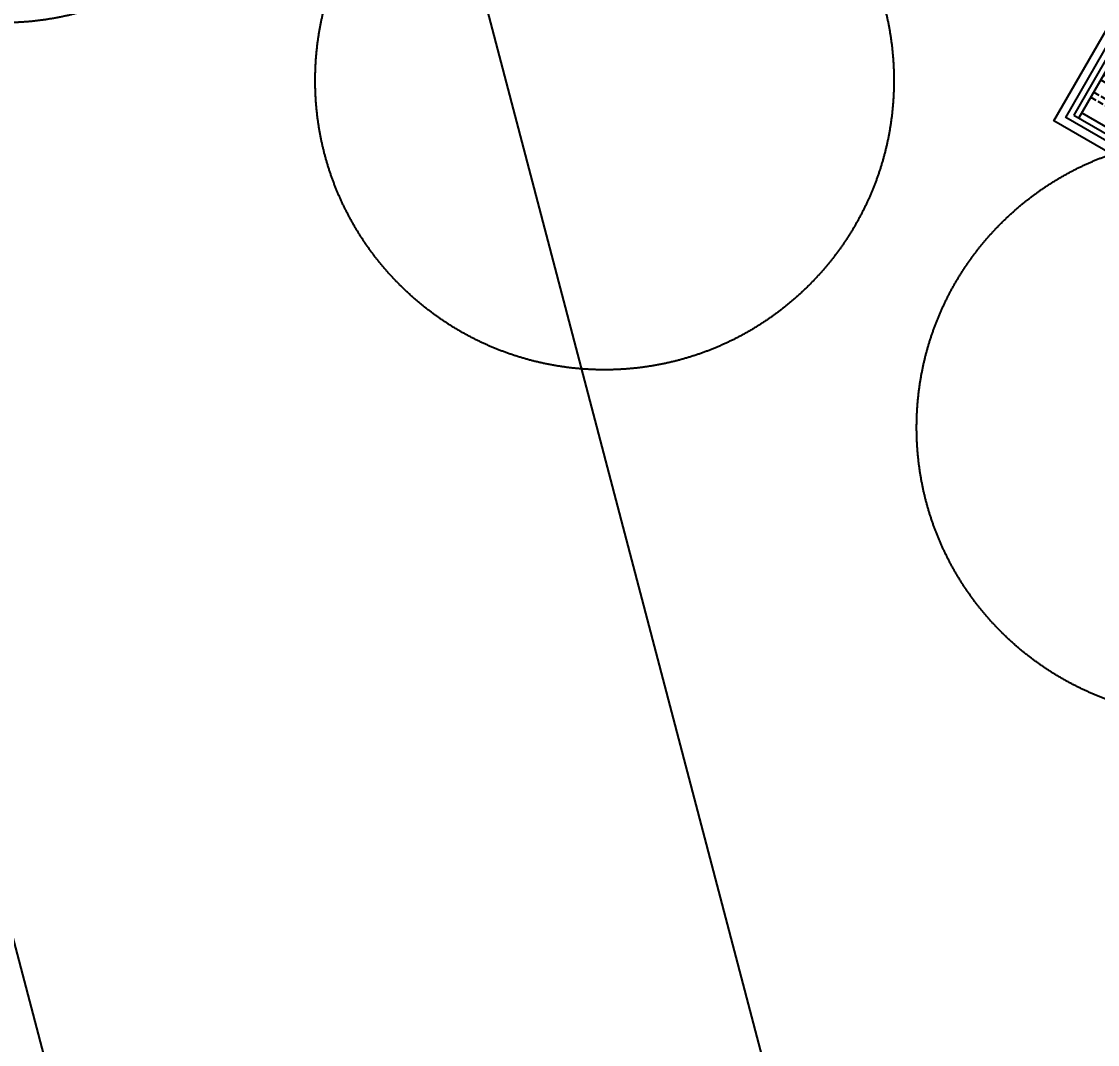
# Model space of a CAD drawing. Header units: millimetres. Extents: x 216654360 to 218309126, y 218099985 to 219647706.
# Drawn here: x 217954669 to 217963966, y 218913889 to 218922730 of the extents above; entities that cross this region are included whole.
import ezdxf
from ezdxf.xclip import XClip

# ---------------------------------------------------------------- set-up
doc = ezdxf.new("R2010")
doc.units = ezdxf.units.MM
doc.header["$LTSCALE"] = 1000
doc.header["$XCLIPFRAME"] = 0
doc.linetypes.add('DASH', pattern=[0.35, 0.25, -0.1])
doc.linetypes.add('DOTE', pattern=[2.42, 2, -0.2, 0.02, -0.2])
for name, color, linetype in [('A-ANNO-DOTE', 1, 'DOTE'), ('A-ANNO-TXT', 7, 'Continuous'), ('A-FLOR', 91, 'Continuous'), ('A-WALL-PATT', 252, 'Continuous'), ('F-辅助线', 192, 'Continuous'), ('KTIAO', 21, 'Continuous'), ('现状植物', 3, 'Continuous'), ('看线', 142, 'Continuous'), ('空调', 30, 'Continuous')]:
    doc.layers.add(name, color=color, linetype=linetype)
doc.layers.add('p-排水管', color=20, linetype='Continuous', lineweight=5)
doc.styles.add('HZTXT', font='TXT', dxfattribs={"bigfont": 'HZTXT'})

# ---------------------------------------------------------------- blocks, each defined once
blk = doc.blocks.new('123dttyuu')
at = {"color": 7, "linetype": 'Continuous'}
blk.add_lwpolyline([(-426.7123, -1191.8286), (-447.7627, -1191.8286, -0.200274), (-450.6059, -1190.6422), (-467.7185, -1173.3494, 0.200274), (-475.5373, -1170.0868), (-513.6952, -1170.0868)], format="xyb", dxfattribs=at)
blk = doc.blocks.new('123sfg')
at = {"color": 3, "linetype": 'Continuous'}
for centre in [(-469.9441, -1167.4488), (-463.9441, -1167.4488), (-457.9441, -1167.4488)]:
    blk.add_circle(centre, 2.5, dxfattribs=at)
at = {"color": 7, "linetype": 'Continuous'}
blk.add_blockref('123dttyuu', (0, 0.01), dxfattribs=at)
blk = doc.blocks.new('424e523234')
at = {"layer": 'KTIAO', "linetype": 'DASH'}
for p, q in [((89815.5, -4159702.9), (90024.2, -4159814.2)), ((90715.5, -4159702.9), (90507.6, -4159813.8)), ((90024.2, -4159991.6), (89815.5, -4160102.9)), ((90507.6, -4159992), (90715.5, -4160102.9))]:
    blk.add_line(p, q, dxfattribs=at)
blk.add_lwpolyline([(89815.5, -4159702.9), (90715.5, -4159702.9), (90715.5, -4160102.9), (89815.5, -4160102.9)], close=True, dxfattribs=at)
at = {"layer": '空调', "color": 7, "style": 'HZTXT', "width": 0.75}
blk.add_text('AC', height=198, dxfattribs=at).set_placement((90162.9, -4159976.6))
blk = doc.blocks.new('uh24h')
at = {"layer": 'F-辅助线'}
blk.add_lwpolyline([(0, 0), (350, 0), (350, 350), (0, 350)], close=True, dxfattribs=at)
at = {"layer": 'p-排水管'}
for points in [[(175, 300), (175, 50)], [(50, 175), (300, 175)]]:
    blk.add_lwpolyline(points, dxfattribs=at)
blk.add_lwpolyline([(100, 175, 1), (250, 175, 1), (100, 175, 1)], format="xyb", dxfattribs=at)
blk = doc.blocks.new('A$C1B26468D')
at = {"layer": 'p-排水管'}
for points in [[(0, 0), (-116, 0)], [(0, 0), (0, 112)], [(0, 0), (116, 0)], [(0, 0), (0, -112)]]:
    blk.add_lwpolyline(points, dxfattribs=at)
at = {"layer": 'p-排水管', "color": 1, "ltscale": 0.4, "const_width": 10}
blk.add_lwpolyline([(-75, 0, 2.414214), (0, 75, 0.414214)], format="xyb", close=True, dxfattribs=at)
at = {"layer": 'p-排水管'}
blk.add_circle((0, 0), 51.7, dxfattribs=at)
blk = doc.blocks.new('123saa')
at = {"layer": '看线', "ltscale": 0.4, "xscale": 0.6666666666666666, "yscale": 0.6666666666666666, "zscale": 0.6666666666666666}
blk.add_blockref('A$C1B26468D', (6115536.4, -199015.8), dxfattribs=at)
blk = doc.blocks.new('gretrnhthreygthrhnfehtryre')
at = {"layer": 'A-FLOR'}
for points in [[(-12155.8, -352003.6), (-12155.8, -352986.8), (-15105.8, -352986.2), (-15105.8, -352003)], [(-12230.8, -352003.6), (-12230.8, -352911.8), (-15030.8, -352911.2), (-15030.8, -352003)]]:
    blk.add_lwpolyline(points, close=True, dxfattribs=at)
at = {"layer": 'A-FLOR', "color": 40, "true_color": 0xf8d731}
for points in [[(-14980.8, -352003.4), (-14980.8, -352857.4)], [(-14930.8, -352003.4), (-14930.8, -352857.4)], [(-12330.8, -352003), (-12330.8, -352857.9)], [(-12280.8, -352003), (-12280.8, -352857.9)], [(-14930.8, -352807.4), (-12330.8, -352807.9)], [(-14980.8, -352857.4), (-12280.8, -352857.9)]]:
    blk.add_lwpolyline(points, dxfattribs=at)
at = {"layer": 'A-FLOR', "color": 40, "linetype": 'DASH', "ltscale": 0.2, "true_color": 0xf8d731}
for points in [[(-14930.8, -352427.7), (-12330.8, -352426.7)], [(-14930.8, -352477.7), (-12330.8, -352476.7)], [(-14930.8, -352600.1), (-12330.8, -352599.2)], [(-14930.8, -352650.1), (-12330.8, -352649.2)]]:
    blk.add_lwpolyline(points, dxfattribs=at)
at = {"layer": 'A-ANNO-TXT', "xscale": -0.3333333333333333, "yscale": 0.3333333333333333, "zscale": 0.3333333333333333}
blk.add_blockref('uh24h', (-13572.8, -352415.9), dxfattribs=at)
at = {"layer": 'A-WALL-PATT', "rotation": 90}
blk.add_blockref('123saa', (-212647, -6467669), dxfattribs=at)
at = {"layer": '空调'}
blk.add_blockref('424e523234', (-104449.3, 3807400), dxfattribs=at)
at = {"layer": '空调', "xscale": -1}
blk.add_blockref('424e523234', (77187.7, 3807400), dxfattribs=at)
blk = doc.blocks.new('div111')
blk.add_blockref('gretrnhthreygthrhnfehtryre', (6128651.7, 378495))
blk = doc.blocks.new('A$C04836B57')
at = {"layer": 'A-WALL-PATT'}
blk.add_line((-59625.9, -32990.4), (-38256.7, -54584.6), dxfattribs=at)
at = {"layer": 'A-ANNO-DOTE'}
ref = blk.add_blockref('123sfg', (408074.6, 1131835.7), dxfattribs=dict(at, xscale=1000, yscale=1000, zscale=1000))
XClip(ref).set_block_clipping_path([(-527.1162536906, -1244.4995262616), (-408.0745740716, -1131.8357493737)])
at = {"layer": 'A-FLOR'}
blk.add_blockref('div111', (-6165879.1, -59482.7), dxfattribs=at)

msp = doc.modelspace()

# ---------------------------------------------------------------- block references
at = {"layer": '现状植物', "rotation": 330.0099772030858}
msp.add_blockref('A$C04836B57', (218025897.2, 218925138.5), dxfattribs=at)

doc.saveas('drawing.dxf')
